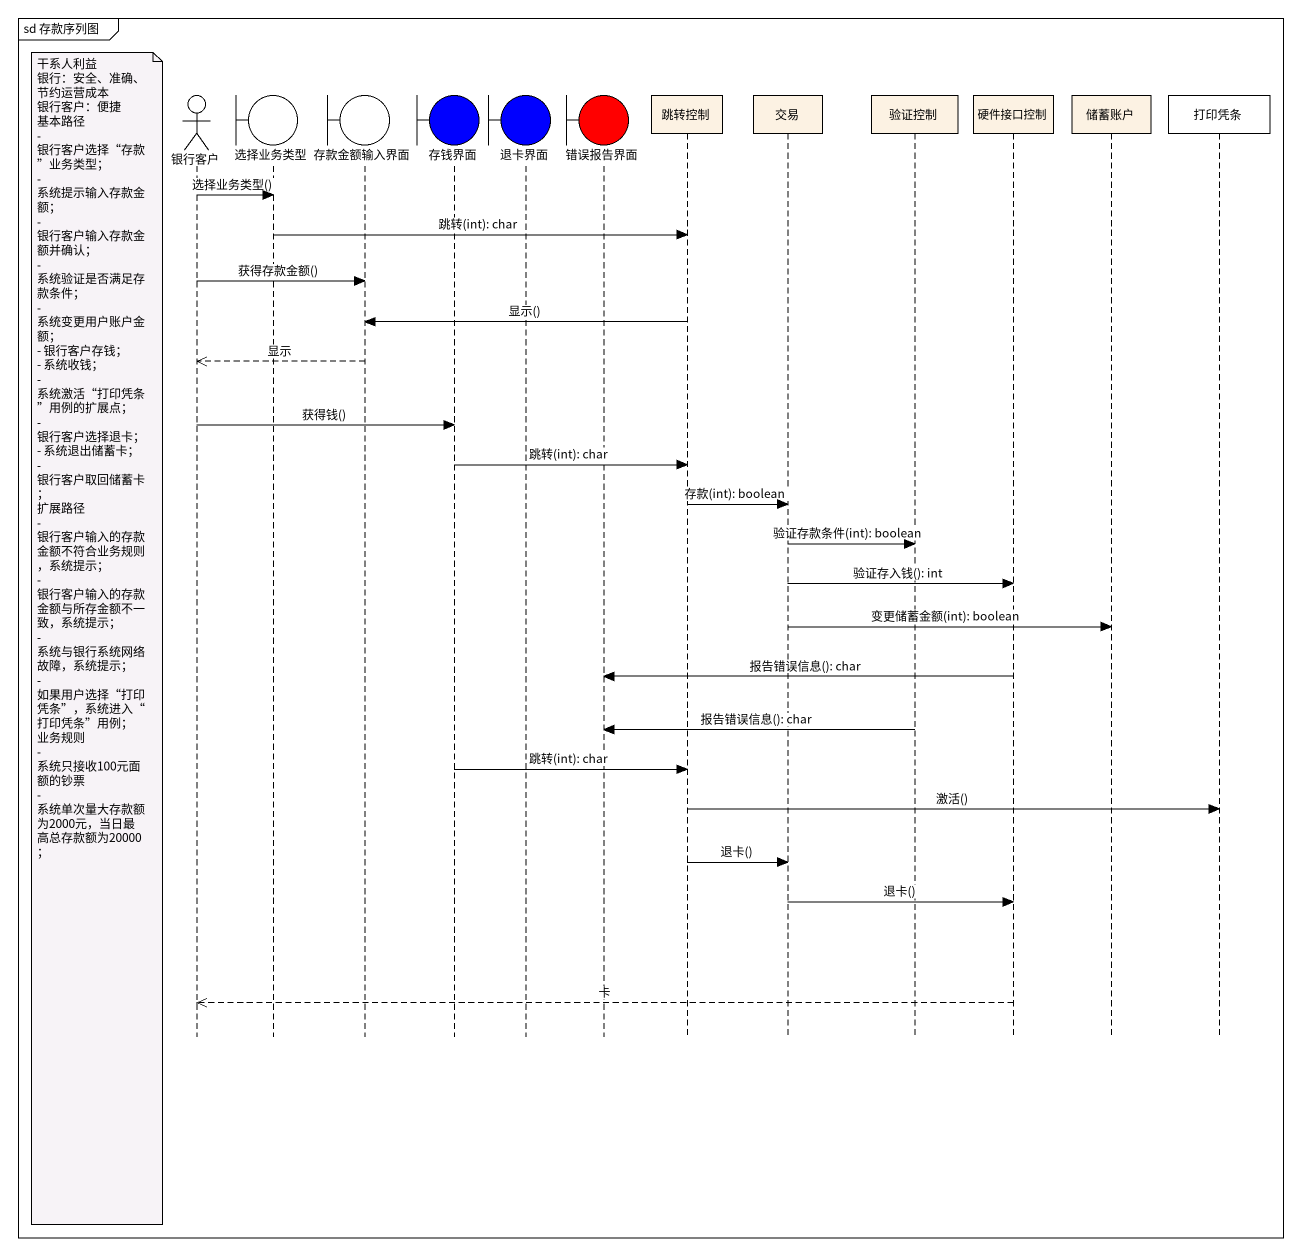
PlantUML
@startuml
mainframe sd 存款序列图
hide footbox
actor 银行客户
boundary 选择业务类型
boundary 存款金额输入界面
boundary 存钱界面 #0000FF
boundary 退卡界面 #0000FF
boundary 错误报告界面 #FF0000
participant 跳转控制
participant 交易
participant 验证控制
participant 硬件接口控制
participant 储蓄账户
participant 打印凭条 #FFFFFF

银行客户 -> 选择业务类型 : 选择业务类型()
选择业务类型 -> 跳转控制 : 跳转(int): char
银行客户 -> 存款金额输入界面 : 获得存款金额()
跳转控制 -> 存款金额输入界面 : 显示()
存款金额输入界面 -->> 银行客户 : 显示
银行客户 -> 存钱界面 : 获得钱()
存钱界面 -> 跳转控制 : 跳转(int): char
跳转控制 -> 交易 : 存款(int): boolean
交易 -> 验证控制 : 验证存款条件(int): boolean
交易 -> 硬件接口控制 : 验证存入钱(): int
交易 -> 储蓄账户 : 变更储蓄金额(int): boolean
note left of 银行客户
  干系人利益
  银行：安全、准确、节约运营成本
  银行客户：便捷
  基本路径
  - 银行客户选择“存款”业务类型；
  - 系统提示输入存款金额；
  - 银行客户输入存款金额并确认；
  - 系统验证是否满足存款条件；
  - 系统变更用户账户金额；
  - 银行客户存钱；
  - 系统收钱；
  - 系统激活“打印凭条”用例的扩展点；
  - 银行客户选择退卡；
  - 系统退出储蓄卡；
  - 银行客户取回储蓄卡；
  扩展路径
  - 银行客户输入的存款金额不符合业务规则，系统提示；
  - 银行客户输入的存款金额与所存金额不一致，系统提示；
  - 系统与银行系统网络故障，系统提示；
  - 如果用户选择“打印凭条”，系统进入“打印凭条”用例；
  业务规则
  - 系统只接收100元面额的钞票
  - 系统单次量大存款额为2000元，当日最高总存款额为20000；
end note
硬件接口控制 -> 错误报告界面 : 报告错误信息(): char
验证控制 -> 错误报告界面 : 报告错误信息(): char
存钱界面 -> 跳转控制 : 跳转(int): char
跳转控制 -> 打印凭条 : 激活()
跳转控制 -> 交易 : 退卡()
交易 -> 硬件接口控制 : 退卡()
硬件接口控制 -->> 银行客户 : 卡
@enduml
